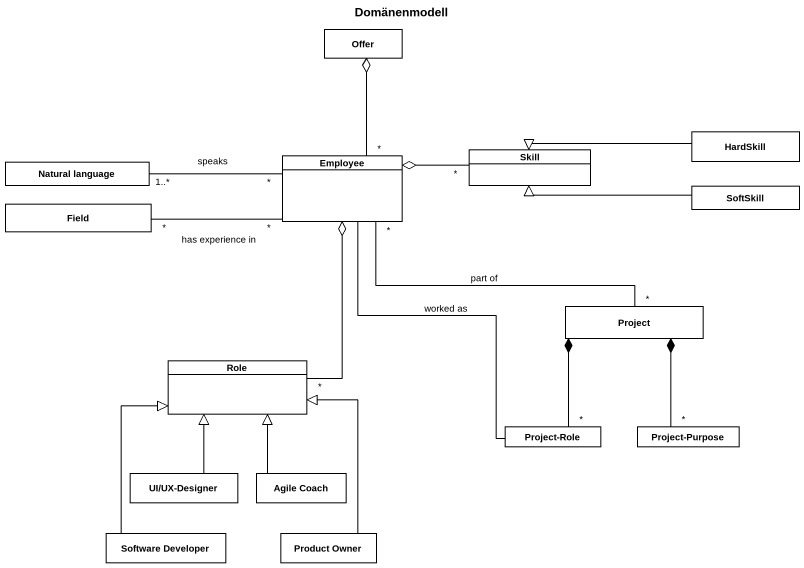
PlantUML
@startuml
title Domänenmodell
hide circle
hide empty members
class Offer
class Employee
class Skill
class HardSkill
class "Natural language" as Natural_language
class SoftSkill
class Field
class Project
class Role
class "Project-Role" as Project_Role
class "Project-Purpose" as Project_Purpose
class "UI/UX-Designer" as UI_UX_Designer
class "Agile Coach" as Agile_Coach
class "Software Developer" as Software_Developer
class "Product Owner" as Product_Owner
Offer o-- "*" Employee
Employee o-right- "*" Skill
Employee "*" -left- "1..*" Natural_language : speaks
Employee "*" -left- "*" Field : has experience in
Employee "*" -right- "*" Project : part of
Employee o-- "*" Role
Employee -- Project_Role : worked as
HardSkill -left-|> Skill
SoftSkill -left-|> Skill
Project *-- "*" Project_Role
Project *-- "*" Project_Purpose
UI_UX_Designer -up-|> Role
Agile_Coach -up-|> Role
Software_Developer -up-|> Role
Product_Owner -up-|> Role
@enduml
